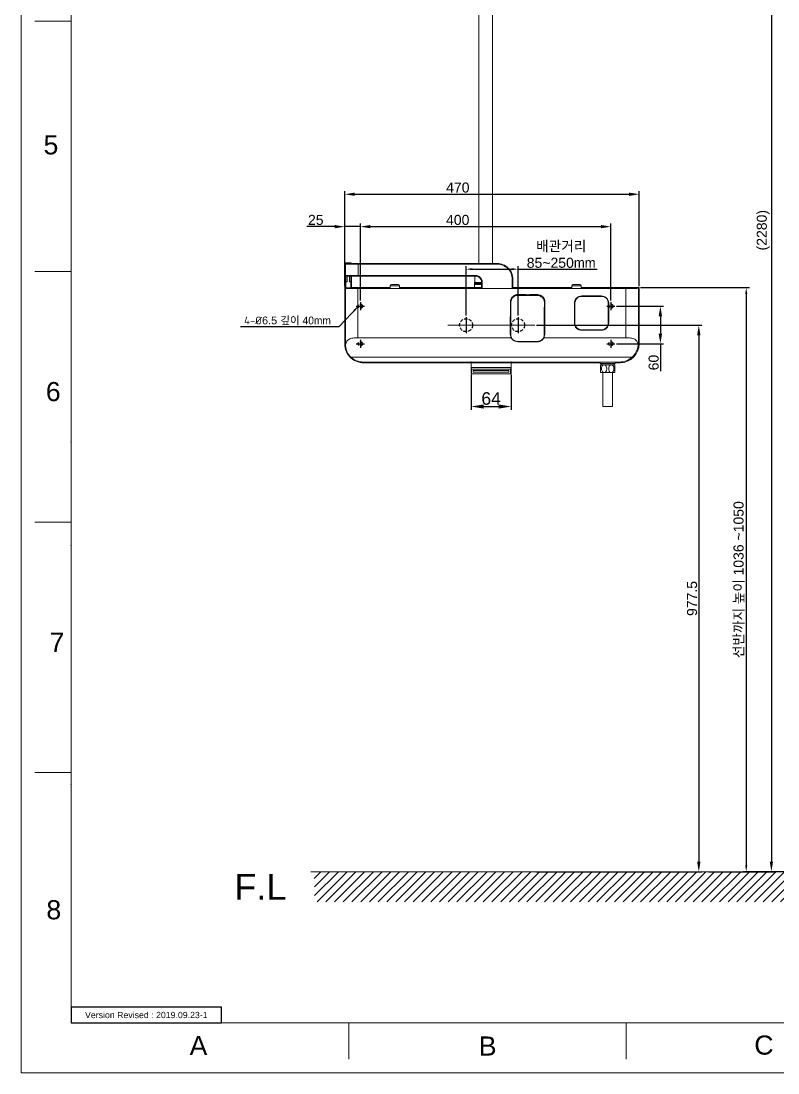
# Model space of a CAD drawing. Header units: millimetres. Extents: x 6110 to 6704, y -2661 to -1821.
# Drawn here: x 6109.8 to 6412, y -2660.8 to -2240.7 of the extents above; entities that cross this region are included whole.
import ezdxf

# ---------------------------------------------------------------- set-up
doc = ezdxf.new("R2010")
doc.units = ezdxf.units.MM
doc.header["$LTSCALE"] = 0.1
doc.linetypes.add('CENTERX2', pattern=[101.6, 63.5, -12.7, 12.7, -12.7])
doc.linetypes.add('HIDDENX2', pattern=[19.05, 12.7, -6.35])
doc.layers.get('0').update_dxf_attribs({"lineweight": 15})
for name, color, linetype in [('CENTER', 1, 'CENTERX2'), ('FORM', 7, 'Continuous'), ('hatch', 2, 'Continuous'), ('HIDDEN', 8, 'HIDDENX2'), ('TEXT', 2, 'Continuous')]:
    doc.layers.add(name, color=color, linetype=linetype)
doc.layers.add('DIM', color=3, linetype='Continuous', lineweight=9)
doc.styles.get("Standard").update_dxf_attribs({"font": 'arial.ttf'})
doc.dimstyles.new('ISO-25', dxfattribs={"dimtxt": 2.5, "dimasz": 2.5, "dimexe": 1.25, "dimexo": 0.625, "dimtad": 1, "dimlfac": 5, "dimtxsty": 'Standard', "dimcen": 2.5, "dimadec": 0, "dimazin": 0, "dimtfac": 1, "dimtmove": 0, "dimatfit": 3, "dimfxl": 0, "dimarcsym": 0})

# ---------------------------------------------------------------- blocks, each defined once
blk = doc.blocks.new('*D74')
at = {"layer": 'Defpoints', "color": 0}
for p in [(6356.53, -2309.88), (6239.03, -2347.17), (6356.53, -2347.17)]:
    blk.add_point(p, dxfattribs=at)
at = {"layer": 'DIM', "color": 0, "lineweight": -2}
for p, q in [((6239.03, -2346.54), (6239.03, -2308.63)), ((6243.03, -2309.88), (6352.53, -2309.88)), ((6356.53, -2346.54), (6356.53, -2308.63))]:
    blk.add_line(p, q, dxfattribs=at)
at = {"layer": 'DIM', "color": 0}
for points in [[(6243.03, -2309.22), (6243.03, -2310.55), (6239.03, -2309.88)], [(6352.53, -2309.22), (6352.53, -2310.55), (6356.53, -2309.88)]]:
    blk.add_solid(points, dxfattribs=at)
at = {"layer": 'DIM', "color": 0, "insert": (6284.19, -2307.22), "char_height": 4, "attachment_point": 5}
blk.add_mtext('470', dxfattribs=at)
blk = doc.blocks.new('*D75')
at = {"layer": 'Defpoints', "color": 0}
for p in [(6345.28, -2322.82), (6245.28, -2352.98), (6345.28, -2352.98)]:
    blk.add_point(p, dxfattribs=at)
at = {"layer": 'DIM', "color": 0, "lineweight": -2}
for p, q in [((6245.28, -2352.35), (6245.28, -2321.57)), ((6249.28, -2322.82), (6341.28, -2322.82)), ((6345.28, -2352.35), (6345.28, -2321.57))]:
    blk.add_line(p, q, dxfattribs=at)
at = {"layer": 'DIM', "color": 0}
for points in [[(6249.28, -2322.15), (6249.28, -2323.48), (6245.28, -2322.82)], [(6341.28, -2322.15), (6341.28, -2323.48), (6345.28, -2322.82)]]:
    blk.add_solid(points, dxfattribs=at)
at = {"layer": 'DIM', "color": 0, "insert": (6284.15, -2320.15), "char_height": 4, "attachment_point": 5}
blk.add_mtext('400', dxfattribs=at)
blk = doc.blocks.new('*D66')
at = {"layer": 'Defpoints', "color": 0}
for p in [(6356.53, -2347.17), (6399.31, -2580.44), (6421.48, -2580.44)]:
    blk.add_point(p, dxfattribs=at)
at = {"layer": 'DIM', "color": 0, "lineweight": -2}
for p, q in [((6357.15, -2347.17), (6400.56, -2347.17)), ((6399.31, -2349.67), (6399.31, -2577.94)), ((6420.86, -2580.44), (6398.06, -2580.44))]:
    blk.add_line(p, q, dxfattribs=at)
at = {"layer": 'DIM', "color": 0}
for points in [[(6398.89, -2349.67), (6399.72, -2349.67), (6399.31, -2347.17)], [(6398.89, -2577.94), (6399.72, -2577.94), (6399.31, -2580.44)]]:
    blk.add_solid(points, dxfattribs=at)
at = {"layer": 'DIM', "color": 0, "insert": (6396.46, -2463.81), "char_height": 2.5, "attachment_point": 5, "rotation": 90}
blk.add_mtext('{\\fGulim|b0|i0|c129|p50;\\H1.6x;선반까지 높이 \\fArial|b0|i0|c0|p34;1036 ~1050}', dxfattribs=at)
blk = doc.blocks.new('*D76')
at = {"layer": 'Defpoints', "color": 0}
for p in [(6346.9, -2354.6), (6346.9, -2369.6), (6365.04, -2369.6)]:
    blk.add_point(p, dxfattribs=at)
at = {"layer": 'DIM', "color": 0, "lineweight": -2}
for p, q in [((6347.52, -2354.6), (6366.29, -2354.6)), ((6365.04, -2358.6), (6365.04, -2365.6)), ((6347.52, -2369.6), (6366.29, -2369.6)), ((6365.04, -2369.6), (6365.04, -2380.58))]:
    blk.add_line(p, q, dxfattribs=at)
at = {"layer": 'DIM', "color": 0}
for points in [[(6364.37, -2358.6), (6365.7, -2358.6), (6365.04, -2354.6)], [(6364.37, -2365.6), (6365.7, -2365.6), (6365.04, -2369.6)]]:
    blk.add_solid(points, dxfattribs=at)
at = {"layer": 'DIM', "color": 0, "insert": (6362.37, -2377.09), "char_height": 4, "attachment_point": 5, "rotation": 90}
blk.add_mtext('60', dxfattribs=at)
blk = doc.blocks.new('*D77')
at = {"layer": 'Defpoints', "color": 0}
for p in [(6295.28, -2068.04), (6383.72, -2580.44), (6409.35, -2580.44)]:
    blk.add_point(p, dxfattribs=at)
at = {"layer": 'DIM', "color": 0, "lineweight": -2}
for p, q in [((6295.9, -2068.04), (6410.6, -2068.04)), ((6409.35, -2072.04), (6409.35, -2576.44)), ((6384.35, -2580.44), (6410.6, -2580.44))]:
    blk.add_line(p, q, dxfattribs=at)
at = {"layer": 'DIM', "color": 0}
for points in [[(6408.69, -2072.04), (6410.02, -2072.04), (6409.35, -2068.04)], [(6408.69, -2576.44), (6410.02, -2576.44), (6409.35, -2580.44)]]:
    blk.add_solid(points, dxfattribs=at)
at = {"layer": 'DIM', "color": 0, "insert": (6406.11, -2324.24), "char_height": 4, "attachment_point": 5, "rotation": 90}
blk.add_mtext('(2280)', dxfattribs=at)
blk = doc.blocks.new('*D67')
at = {"layer": 'Defpoints', "color": 0}
for p in [(6245.28, -2322.82), (6239.03, -2347.17), (6245.28, -2352.98)]:
    blk.add_point(p, dxfattribs=at)
at = {"layer": 'DIM', "color": 0, "lineweight": -2}
for p, q in [((6235.03, -2322.82), (6223.95, -2322.82)), ((6239.03, -2346.54), (6239.03, -2321.57)), ((6245.28, -2322.82), (6239.03, -2322.82)), ((6245.28, -2352.35), (6245.28, -2321.57)), ((6249.28, -2322.82), (6253.28, -2322.82))]:
    blk.add_line(p, q, dxfattribs=at)
at = {"layer": 'DIM', "color": 0}
for points in [[(6235.03, -2322.15), (6235.03, -2323.48), (6239.03, -2322.82)], [(6249.28, -2322.15), (6249.28, -2323.48), (6245.28, -2322.82)]]:
    blk.add_solid(points, dxfattribs=at)
at = {"layer": 'DIM', "color": 0, "insert": (6227.49, -2320.15), "char_height": 4, "attachment_point": 5}
blk.add_mtext('25', dxfattribs=at)
blk = doc.blocks.new('*D78')
at = {"layer": 'Defpoints', "color": 0}
for p in [(6308.24, -2339.8), (6287.5, -2358.95), (6308.24, -2358.95)]:
    blk.add_point(p, dxfattribs=at)
at = {"layer": 'DIM', "color": 0, "lineweight": -2}
for p, q in [((6287.5, -2358.33), (6287.5, -2338.55)), ((6290, -2339.8), (6305.74, -2339.8)), ((6308.24, -2358.33), (6308.24, -2338.55)), ((6308.24, -2339.8), (6339.83, -2339.8))]:
    blk.add_line(p, q, dxfattribs=at)
at = {"layer": 'DIM', "color": 0}
for points in [[(6290, -2339.38), (6290, -2340.22), (6287.5, -2339.8)], [(6305.74, -2339.38), (6305.74, -2340.22), (6308.24, -2339.8)]]:
    blk.add_solid(points, dxfattribs=at)
at = {"layer": 'DIM', "color": 0, "insert": (6325.46, -2333.95), "char_height": 2.5, "attachment_point": 5}
blk.add_mtext('{\\fGulim|b0|i0|c129|p50;\\H1.6x;\\C3;배관거리\\fArial|b0|i0|c0|p34;\\P85~250\\fGulim|b0|i0|c129|p50;mm}', dxfattribs=at)
blk = doc.blocks.new('*D79')
at = {"layer": 'Defpoints', "color": 0}
for p in [(6314.97, -2362.17), (6314.97, -2580.44), (6380.38, -2580.44)]:
    blk.add_point(p, dxfattribs=at)
at = {"layer": 'DIM', "color": 0, "lineweight": -2}
for p, q in [((6315.59, -2362.17), (6381.63, -2362.17)), ((6380.38, -2366.17), (6380.38, -2576.44)), ((6315.59, -2580.44), (6381.63, -2580.44))]:
    blk.add_line(p, q, dxfattribs=at)
at = {"layer": 'DIM', "color": 0}
for points in [[(6379.71, -2366.17), (6381.04, -2366.17), (6380.38, -2362.17)], [(6379.71, -2576.44), (6381.04, -2576.44), (6380.38, -2580.44)]]:
    blk.add_solid(points, dxfattribs=at)
at = {"layer": 'DIM', "color": 0, "insert": (6377.71, -2471.31), "char_height": 4, "attachment_point": 5, "rotation": 90}
blk.add_mtext('977.5', dxfattribs=at)
blk = doc.blocks.new('*D100')
at = {"layer": 'Defpoints', "color": 0}
for p in [(6289.48, -2381.27), (6305.48, -2381.27), (6305.48, -2394.66)]:
    blk.add_point(p, dxfattribs=at)
at = {"layer": 'DIM', "color": 0, "lineweight": -2}
for p, q in [((6289.48, -2381.89), (6289.48, -2395.91)), ((6305.48, -2381.89), (6305.48, -2395.91)), ((6294.48, -2394.66), (6300.48, -2394.66))]:
    blk.add_line(p, q, dxfattribs=at)
at = {"layer": 'DIM', "color": 0}
for points in [[(6294.48, -2393.82), (6294.48, -2395.49), (6289.48, -2394.66)], [(6300.48, -2393.82), (6300.48, -2395.49), (6305.48, -2394.66)]]:
    blk.add_solid(points, dxfattribs=at)
at = {"layer": 'DIM', "color": 0, "insert": (6297.48, -2391.48), "char_height": 5, "attachment_point": 5}
blk.add_mtext('64', dxfattribs=at)

msp = doc.modelspace()

# ---------------------------------------------------------------- hatches: boundary and pattern name
at = {"layer": 'hatch'}
h = msp.add_hatch(dxfattribs=at)
h.set_pattern_fill('ANSI31', color=256, scale=0.777568)
h.set_pattern_definition([(45, (5797.0793, -2562.4971), (-1.745691, 1.745691), [])])
h.paths.add_polyline_path([(6597.4113, -2580.4433), (6226.7667, -2580.4433), (6227.082, -2592.4599), (6597.4113, -2592.4599)])

# ---------------------------------------------------------------- linework, layer by layer
at = {"color": 7, "linetype": 'Continuous'}
for p, q in [((6109.8445, -1820.7943), (6109.8445, -2660.7941)), ((6292.5287, -2226.034), (6292.5287, -2337.5433)), ((6298.0287, -2226.034), (6298.0287, -2337.5428)), ((6129.8445, -2240.7943), (6115.3084, -2240.7943)), ((6239.1226, -2338.5184), (6239.1229, -2338.5002)), ((6239.1712, -2337.4303), (6239.1519, -2337.5268)), ((6239.3809, -2337.7558), (6239.1519, -2337.5268)), ((6239.3851, -2337.2773), (6239.3022, -2337.2975)), ((6239.3809, -2342.2557), (6239.3809, -2337.7558)), ((6241.4013, -2337.2764), (6239.4014, -2337.2765)), ((6239.4014, -2337.2765), (6239.4018, -2337.2768)), ((6239.4018, -2337.2768), (6241.4018, -2337.2766)), ((6239.4018, -2337.2768), (6239.6309, -2337.5058)), ((6241.6593, -2337.5394), (6239.6309, -2337.5058)), ((6241.4013, -2337.2764), (6241.4018, -2337.2766)), ((6241.4018, -2337.2766), (6241.6308, -2337.5057)), ((6241.4879, -2337.2919), (6241.4018, -2337.2766)), ((6241.5785, -2337.3498), (6241.7408, -2337.5121)), ((6241.6308, -2337.5057), (6241.6917, -2337.5105)), ((6241.7753, -2337.5401), (6241.6593, -2337.5394)), ((6241.6658, -2337.5086), (6241.7738, -2337.513)), ((6241.7738, -2337.513), (6244.4047, -2337.5295)), ((6241.8059, -2337.5403), (6241.7753, -2337.5401)), ((6241.7928, -2337.5136), (6244.3619, -2337.5295)), ((6244.3619, -2337.5295), (6244.4047, -2337.5295)), ((6244.4047, -2337.5295), (6299.9026, -2337.5252)), ((6244.4222, -2337.5469), (6244.4047, -2337.5469)), ((6244.4222, -2337.5469), (6299.9201, -2337.5427)), ((6244.4222, -2337.5469), (6244.4244, -2337.7991)), ((6299.9223, -2337.7949), (6244.4244, -2337.7991)), ((6244.4244, -2337.7991), (6244.4244, -2342.2989)), ((6299.9201, -2337.5427), (6299.9026, -2337.5252)), ((6299.9223, -2337.7949), (6299.9201, -2337.5427)), ((6304.3394, -2339.3729), (6304.3219, -2339.3555)), ((6129.8445, -2340.7943), (6115.3084, -2340.7943)), ((6239.0995, -2343.4742), (6239.1004, -2342.3484)), ((6239.0995, -2347.174), (6239.0995, -2343.4742)), ((6239.1004, -2342.3484), (6239.1008, -2342.1364)), ((6239.1008, -2342.1364), (6239.1031, -2341.2928)), ((6239.1031, -2341.2928), (6239.1039, -2341.0583)), ((6239.1039, -2341.0583), (6239.1083, -2340.1486)), ((6239.2282, -2342.103), (6239.3809, -2342.2557)), ((6239.3014, -2342.2797), (6239.4541, -2342.4324)), ((6239.3809, -2342.2557), (6240.971, -2342.2872)), ((6239.4687, -2342.591), (6239.4564, -2344.831)), ((6239.4724, -2342.4365), (6239.4687, -2342.591)), ((6239.9564, -2344.831), (6239.9705, -2342.5067)), ((6240.9563, -2344.8309), (6240.9701, -2342.5214)), ((6240.9563, -2344.8309), (6240.9563, -2342.534)), ((6241.0932, -2342.5352), (6241.1292, -2342.5355)), ((6241.47, -2342.5259), (6241.4563, -2344.8309)), ((6241.7041, -2344.8287), (6241.715, -2342.5393)), ((6244.4244, -2342.2989), (6244.4222, -2342.5467)), ((6244.4222, -2342.5467), (6291.1704, -2342.5432)), ((6244.4244, -2342.2989), (6291.1726, -2342.2954)), ((6290.9787, -2342.5432), (6290.9787, -2345.0419)), ((6291.1704, -2342.5432), (6291.1726, -2342.2954)), ((6306.1698, -2343.792), (6305.922, -2343.7942)), ((6305.922, -2347.494), (6305.922, -2343.7942)), ((6306.1698, -2343.792), (6306.1698, -2347.4919)), ((6239.0287, -2347.1671), (6239.3131, -2347.4515)), ((6239.0995, -2347.1671), (6239.0287, -2347.1671)), ((6239.0287, -2347.1671), (6239.0287, -2369.6683)), ((6239.0995, -2347.1741), (6239.2042, -2347.2788)), ((6239.2042, -2347.2788), (6239.2042, -2344.8289)), ((6239.4564, -2344.831), (6239.2042, -2344.8289)), ((6239.2042, -2347.2788), (6239.4564, -2347.2809)), ((6239.3131, -2347.4515), (6239.3129, -2369.8182)), ((6239.4564, -2344.831), (6239.9564, -2344.831)), ((6239.4564, -2344.831), (6239.4564, -2347.2809)), ((6239.4564, -2347.2809), (6241.4563, -2347.2808)), ((6240.9563, -2344.8309), (6241.4563, -2344.8309)), ((6241.7041, -2344.8287), (6241.4563, -2344.8309)), ((6241.4563, -2344.8309), (6241.4563, -2347.2808)), ((6241.7041, -2347.2786), (6241.4563, -2347.2808)), ((6241.7041, -2344.8287), (6241.7041, -2347.2786)), ((6257.1538, -2347.1671), (6241.7041, -2347.1671)), ((6244.3124, -2347.4944), (6293.7513, -2347.4944)), ((6244.3124, -2347.4944), (6244.3124, -2367.167)), ((6257.1538, -2346.4759), (6260.9038, -2346.4759)), ((6257.1538, -2346.4759), (6257.1538, -2347.2259)), ((6260.4038, -2345.9759), (6257.6538, -2345.9759)), ((6260.9038, -2346.4759), (6260.9038, -2347.2259)), ((6291.0031, -2347.1671), (6260.9038, -2347.1671)), ((6290.9037, -2345.4919), (6290.9037, -2345.0919)), ((6290.9039, -2345.4922), (6290.9037, -2345.4919)), ((6290.9037, -2345.9427), (6290.9039, -2345.9423)), ((6290.9037, -2345.9427), (6290.9037, -2347.0676)), ((6291.0395, -2345.9521), (6290.9037, -2345.9427)), ((6290.9039, -2347.068), (6290.9037, -2347.0676)), ((6290.9539, -2345.0415), (6290.9039, -2345.0915)), ((6290.9539, -2345.5422), (6290.9039, -2345.4922)), ((6291.0289, -2345.8173), (6290.9039, -2345.9423)), ((6291.0289, -2347.1929), (6290.9039, -2347.068)), ((6290.9539, -2345.0415), (6290.9537, -2345.0419)), ((6290.9537, -2345.0419), (6290.9675, -2345.0449)), ((6290.9688, -2345.0387), (6290.9539, -2345.0415)), ((6290.9675, -2345.0449), (6290.9979, -2345.0473)), ((6290.9979, -2345.0473), (6293.6494, -2345.0768)), ((6291.0289, -2345.8173), (6291.5233, -2345.8003)), ((6291.1606, -2345.8268), (6291.0289, -2345.8173)), ((6293.6488, -2345.9781), (6291.0395, -2345.9521)), ((6293.6487, -2345.8519), (6291.1606, -2345.8268)), ((6291.5287, -2345.5605), (6291.5287, -2345.8177)), ((6291.5287, -2345.8177), (6291.6451, -2345.8258)), ((6291.6451, -2345.8258), (6293.6502, -2345.8471)), ((6292.5287, -2347.2208), (6292.5287, -2347.2969)), ((6293.6528, -2347.4753), (6293.6528, -2345.0385)), ((6293.6572, -2344.9267), (6293.6572, -2345.0298)), ((6293.6703, -2347.4928), (6293.6703, -2345.0429)), ((6293.9225, -2345.045), (6293.6703, -2345.0429)), ((6293.6703, -2347.4928), (6293.9225, -2347.495)), ((6293.9225, -2345.045), (6293.9225, -2347.495)), ((6305.922, -2347.494), (6293.9225, -2347.495)), ((6293.9225, -2347.4944), (6351.2449, -2347.4944)), ((6305.922, -2347.494), (6306.1698, -2347.4919)), ((6329.6538, -2347.1671), (6306.1698, -2347.1671)), ((6329.6538, -2346.4759), (6333.4038, -2346.4759)), ((6329.6538, -2346.4759), (6329.6538, -2347.2259)), ((6330.1538, -2345.9759), (6332.9038, -2345.9759)), ((6333.4038, -2346.4759), (6333.4038, -2347.2259)), ((6356.5287, -2347.1671), (6333.4038, -2347.1671)), ((6351.2449, -2367.167), (6351.2449, -2347.4944)), ((6356.5287, -2347.1671), (6356.2447, -2347.4511)), ((6356.2447, -2347.4511), (6356.2447, -2369.3834)), ((6356.5287, -2369.6674), (6356.5287, -2347.1671)), ((6239.0529, -2348.6839), (6239.0441, -2349.6762)), ((6239.0441, -2349.6762), (6239.0529, -2350.6838)), ((6239.0616, -2349.6915), (6239.0529, -2348.6839)), ((6239.0529, -2350.6838), (6239.0616, -2349.6915)), ((6239.1052, -2349.7288), (6239.114, -2350.7364)), ((6239.1227, -2349.7441), (6239.114, -2348.7365)), ((6239.114, -2350.7364), (6239.1227, -2349.7441)), ((6305.2212, -2352.5783), (6305.2543, -2352.3823)), ((6308.1933, -2350.0813), (6308.2208, -2349.9189)), ((6308.2208, -2349.9189), (6311.1719, -2349.9335)), ((6311.1719, -2349.9335), (6311.168, -2349.9568)), ((6311.1871, -2349.9607), (6311.168, -2349.9568)), ((6311.1719, -2349.9335), (6311.2179, -2349.9646)), ((6311.2482, -2349.9688), (6311.1766, -2349.9608)), ((6312.9711, -2349.9744), (6312.9222, -2349.9778)), ((6312.9754, -2349.9737), (6313.0028, -2349.9464)), ((6313.018, -2349.9659), (6312.9853, -2349.973)), ((6313.018, -2349.9659), (6312.9965, -2349.9707)), ((6313.0028, -2349.9464), (6313.0219, -2349.9426)), ((6313.018, -2349.9659), (6313.0219, -2349.9426)), ((6313.0219, -2349.9426), (6315.9706, -2349.9571)), ((6315.9706, -2349.9571), (6315.9431, -2350.1195)), ((6315.9431, -2350.1195), (6315.9715, -2350.3246)), ((6341.4823, -2350.6672), (6333.671, -2350.6672)), ((6333.7017, -2350.4696), (6341.4517, -2350.4696)), ((6305.1791, -2353.0651), (6305.2212, -2352.5783)), ((6305.1791, -2353.0651), (6305.3756, -2353.0428)), ((6305.3756, -2353.0428), (6305.3552, -2356.9541)), ((6318.7105, -2357.02), (6318.7123, -2356.636)), ((6318.7123, -2356.636), (6318.73, -2353.1087)), ((6318.73, -2353.1087), (6318.9287, -2353.1329)), ((6318.9108, -2356.6333), (6318.8733, -2365.8445)), ((6318.9287, -2353.133), (6318.9108, -2356.6333)), ((6318.9287, -2353.133), (6318.9633, -2352.9286)), ((6318.9564, -2355.7774), (6318.9633, -2352.9286)), ((6330.7017, -2353.4696), (6330.7017, -2361.2196)), ((6330.8993, -2353.4389), (6330.8988, -2357.754)), ((6344.2544, -2356.9353), (6344.254, -2353.4389)), ((6344.4517, -2361.2196), (6344.4517, -2353.4696)), ((6305.3557, -2356.9541), (6305.3197, -2365.8549)), ((6318.6741, -2365.9208), (6318.7101, -2357.02)), ((6318.9073, -2361.1047), (6318.9101, -2360.7706)), ((6318.9073, -2361.1044), (6318.91, -2360.7819)), ((6318.91, -2360.7819), (6318.9101, -2360.7706)), ((6318.9356, -2360.6194), (6318.9101, -2360.7706)), ((6318.9488, -2357.8542), (6318.9356, -2360.6194)), ((6330.8988, -2357.754), (6330.8993, -2361.2502)), ((6344.254, -2361.2502), (6344.2544, -2356.9353)), ((6318.8868, -2364.0552), (6318.8888, -2363.6783)), ((6318.8888, -2363.6783), (6318.8904, -2363.394)), ((6318.8904, -2363.394), (6318.893, -2362.973)), ((6318.893, -2362.973), (6318.8933, -2362.9252)), ((6318.8933, -2362.9252), (6318.8976, -2362.3149)), ((6318.8976, -2362.3145), (6318.906, -2361.2561)), ((6318.8977, -2362.3106), (6318.903, -2361.617)), ((6318.903, -2361.617), (6318.9035, -2361.5562)), ((6318.9035, -2361.5562), (6318.906, -2361.2558)), ((6318.906, -2361.2558), (6318.9062, -2361.2311)), ((6318.9062, -2361.2311), (6318.9073, -2361.1044)), ((6333.671, -2364.0219), (6341.4823, -2364.0219)), ((6341.4517, -2364.2196), (6333.7017, -2364.2196)), ((6244.3124, -2367.167), (6305.4755, -2367.167)), ((6308.1106, -2368.7759), (6308.0806, -2368.6246)), ((6315.8916, -2368.6631), (6315.8624, -2368.8141)), ((6318.543, -2367.167), (6351.2449, -2367.167)), ((6318.832, -2366.326), (6318.8312, -2366.3309)), ((6318.8733, -2365.8445), (6318.832, -2366.326)), ((6318.8366, -2366.2992), (6318.8321, -2366.3258)), ((6318.8784, -2365.814), (6318.8733, -2365.8445)), ((6239.3129, -2369.8182), (6239.0287, -2369.6683)), ((6356.5287, -2369.6674), (6356.2447, -2369.3834)), ((6353.7997, -2374.9371), (6241.5006, -2374.9371)), ((6348.7519, -2376.89), (6246.3814, -2376.89)), ((6246.5918, -2377.1671), (6341.0287, -2377.1671)), ((6289.4826, -2381.2655), (6289.4826, -2376.707)), ((6305.4826, -2376.707), (6305.4826, -2381.2655)), ((6341.0287, -2377.4061), (6341.0287, -2376.9061)), ((6347.0287, -2377.4061), (6341.0287, -2377.4061)), ((6341.4662, -2377.4061), (6341.4662, -2377.9922)), ((6346.5912, -2377.4061), (6346.5912, -2377.9922)), ((6347.0287, -2377.4061), (6347.0287, -2376.9061)), ((6347.0287, -2377.1671), (6349.029, -2377.1671)), ((6348.7519, -2376.89), (6349.029, -2377.1671)), ((6289.4826, -2379.0461), (6289.7135, -2379.7394)), ((6305.4826, -2379.0461), (6289.4826, -2379.0461)), ((6289.7135, -2381.5569), (6289.4826, -2381.2655)), ((6289.7135, -2381.5569), (6289.7135, -2379.7394)), ((6289.7135, -2379.7394), (6305.2517, -2379.7394)), ((6305.2517, -2381.5569), (6289.7135, -2381.5569)), ((6290.3576, -2380.3), (6290.3576, -2380.9963)), ((6290.3576, -2380.3), (6304.6076, -2380.3)), ((6290.3576, -2380.9963), (6304.6076, -2380.9963)), ((6304.6076, -2380.9963), (6304.6076, -2380.3)), ((6305.4826, -2379.0461), (6305.2517, -2379.7394)), ((6305.2517, -2379.7394), (6305.2517, -2381.5569)), ((6305.2517, -2381.5569), (6305.4826, -2381.2655)), ((6341.1537, -2377.9922), (6346.9037, -2377.9922)), ((6341.1537, -2377.9922), (6341.1537, -2381.1172)), ((6341.1537, -2381.1172), (6346.9037, -2381.1172)), ((6342.0912, -2381.1172), (6342.0912, -2385.2422)), ((6342.0912, -2381.1172), (6342.0912, -2394.6565)), ((6345.9662, -2381.1172), (6345.9662, -2385.2422)), ((6345.9662, -2381.1172), (6345.9662, -2394.6565)), ((6346.9037, -2381.1172), (6346.9037, -2377.9922)), ((6342.0912, -2394.6565), (6345.9662, -2394.6565)), ((6129.8445, -2440.7943), (6115.3084, -2440.7943)), ((6129.8445, -2540.7943), (6115.3084, -2540.7943)), ((6240.6491, -2640.7998), (6240.6493, -2655.3358)), ((6351.4491, -2640.7985), (6351.4493, -2655.3345)), ((6109.8445, -2660.7941), (6703.8445, -2660.7941))]:
    msp.add_line(p, q, dxfattribs=at)
at = {"linetype": 'Continuous'}
for p, q in [((6129.8445, -2640.7941), (6129.8445, -1840.7943)), ((6683.8443, -2640.7941), (6129.8445, -2640.7941))]:
    msp.add_line(p, q, dxfattribs=at)
msp.add_line((6597.4668, -2580.4433), (6225.5167, -2580.4433))
at = {"color": 7, "linetype": 'Continuous'}
for points in [[(6318.8784, -2365.814), (6318.8895, -2363.5345), (6318.8932, -2362.9516), (6318.8976, -2362.3145)], [(6305.1236, -2365.7771), (6305.1672, -2366.2921), (6305.3061, -2366.8093), (6305.5339, -2367.2902), (6305.842, -2367.7216), (6306.2202, -2368.0913), (6306.6561, -2368.3887), (6307.1356, -2368.6053), (6307.6441, -2368.7354), (6308.1106, -2368.7759)], [(6315.8624, -2368.8141), (6316.3307, -2368.7781), (6316.8364, -2368.6543), (6317.3136, -2368.4455), (6317.7484, -2368.1573), (6318.1273, -2367.7977), (6318.4385, -2367.3767), (6318.6719, -2366.9058), (6318.819, -2366.3974), (6318.8312, -2366.3309)]]:
    msp.add_lwpolyline(points, dxfattribs=at)
for centre, radius, start, end in [((6495.8314, -2341.5875), 256.7271, 179.315028, 179.678874), ((6239.6309, -2337.7558), 0.25, 90.005267, 179.999096), ((6239.4019, -2337.5232), 0.2465, 90.011319, 93.908669), ((6241.4032, -2337.5236), 0.2467, 64.895315, 69.910929), ((6241.4007, -2337.5282), 0.2519, 45.075155, 64.822984), ((6241.6307, -2337.7545), 0.2488, 81.832118, 89.978197), ((6241.8266, -2334.1958), 3.3174, 267.669136, 267.883781), ((6241.9533, -2330.5516), 6.9639, 267.949403, 268.679545), ((6244.3498, -1848.8274), 488.7195, 269.701759, 270.006434), ((6299.9031, -2343.7367), 6.2115, 89.829165, 90.004355), ((6299.9206, -2343.7919), 6.2493, 359.999458, 90.004905), ((6299.9032, -2343.7745), 6.2493, 45.001588, 89.830769), ((6299.9227, -2343.7941), 5.9993, 359.999608, 90.004755), ((6244.0798, -1934.9747), 407.3244, 269.562697, 270.048467), ((6244.0916, -1956.4732), 386.0737, 269.560358, 270.049064), ((6291.1707, -2345.0428), 2.4996, 359.998998, 90.005366), ((6291.1728, -2345.0451), 2.7497, 0.000113, 90.00425), ((6291.1544, -2345.0329), 2.5041, 44.719616, 45.00121), ((6291.1576, -2345.0298), 2.4996, 359.999017, 44.719845), ((6291.1663, -2345.0385), 2.4996, 359.998998, 45.001953), ((6257.6538, -2346.4759), 0.5, 90, 180), ((6260.4038, -2346.4759), 0.5, 0, 90), ((6330.1538, -2346.4759), 0.5, 90, 180), ((6332.9038, -2346.4759), 0.5, 0, 90), ((6317.2725, -1294.8667), 1055.4587, 269.5053448, 269.9293769), ((6317.0342, -1343.4201), 1006.7, 269.4968206, 269.9379031), ((6311.3999, -2347.954), 2.0204, 265.413802, 266.210271), ((6311.4102, -2347.7576), 2.2171, 265.809355, 266.051127), ((6311.4832, -2346.702), 3.2751, 266.203784, 266.84516), ((6312.895, -2349.1041), 0.8736, 274.998392, 275.342386), ((6312.9138, -2349.3027), 0.6742, 275.325905, 276.089996), ((6333.7017, -2353.4696), 3, 90, 180), ((6341.4517, -2353.4696), 3, 0, 90), ((12202.9817, -2385.1437), 5897.8899, 179.68836716, 179.81185616), ((5408.901, -2353.4866), 910.0583, 359.725021, 359.8557735), ((6315.9271, -2360.7564), 2.9829, 359.511585, 359.726207), ((6315.9314, -2360.6044), 3.0043, 353.744068, 356.585042), ((6315.9351, -2360.6047), 3.0005, 356.585546, 356.800087), ((6315.943, -2360.605), 2.9927, 356.798858, 359.724507), ((6315.932, -2360.6045), 3.0036, 352.486434, 353.744207), ((6333.7017, -2361.2196), 3, 180, 270), ((6341.4517, -2361.2196), 3, 270, 360), ((6316.6212, -1429.036), 939.6273, 269.4791913, 269.9555307), ((6316.7087, -1411.5421), 957.2724, 269.4853686, 269.9493475), ((6315.8744, -2365.7991), 3.004, 350.416324, 359.128624), ((6315.894, -2365.7998), 2.9845, 359.136281, 359.726138), ((6246.5791, -2369.7586), 7.2665, 180.47042, 185.601796), ((6246.3352, -2369.8543), 7.0149, 185.017487, 226.433055), ((6348.796, -2369.4358), 7.4365, 312.288191, 353.800541), ((6348.8326, -2369.3296), 7.4123, 352.953667, 359.584339), ((6339.7321, -2377.265), 0.375, 15.136838, 90)]:
    msp.add_arc(centre, radius, start, end, dxfattribs=at)
for centre, major_axis, ratio, start_param, end_param in [((6244.3124, -2347.4507), (5, 0), 0.00872687, -3.12413936, -1.57079633), ((6351.2449, -2347.4507), (5, 0), 0.00872687, -1.57079633, -0.00872665), ((6246.5277, -2369.6681), (-5.3027, -5.3027), 0.9999788, -0.78538756, 0.92864298), ((6349.0284, -2369.6668), (-5.3037, 5.3037), 0.99992385, 2.35623257, 3.92695274), ((6246.3815, -2369.8143), (-5.0033, -5.0033), 0.9999788, 0.02417093, 0.78538756), ((6348.7514, -2369.3897), (5.3037, -5.3037), 0.99992385, -0.78536009, -0.04707041)]:
    msp.add_ellipse(centre, major_axis=major_axis, ratio=ratio, start_param=start_param, end_param=end_param, dxfattribs=at)
for points, knots in [([(6239.1393, -2337.6831), (6239.1139, -2338.3843), (6239.1109, -2340.3152), (6239.0995, -2342.2454), (6239.0995, -2343.4742)], [0, 0, 0, 0, 0.36347202, 1, 1, 1, 1]), ([(6239.1229, -2338.5002), (6239.1248, -2338.3587), (6239.1324, -2338.1301), (6239.1268, -2337.7765), (6239.154, -2337.6754), (6239.1384, -2337.5133), (6239.1519, -2337.5268)], [0, 0, 0, 0, 0.43599798, 0.7519859, 0.94124308, 1, 1, 1, 1]), ([(6239.2258, -2337.3484), (6239.1861, -2337.3879), (6239.1364, -2337.5041), (6239.1416, -2337.6217), (6239.1393, -2337.6831)], [0, 0, 0, 0, 0.47662729, 1, 1, 1, 1]), ([(6244.4244, -2337.7991), (6243.7855, -2337.7991), (6242.8571, -2337.7978), (6241.6744, -2337.7924), (6240.9209, -2337.7876), (6240.3011, -2337.7805), (6239.8775, -2337.7762), (6239.625, -2337.7678), (6239.4992, -2337.7684), (6239.4283, -2337.7565), (6239.3877, -2337.7626), (6239.3809, -2337.7558)], [0, 0, 0, 0, 0.37998056, 0.55214972, 0.70343454, 0.82802248, 0.92112799, 0.95470325, 0.9791798, 0.99431231, 1, 1, 1, 1]), ([(6241.5785, -2337.3498), (6241.5477, -2337.319), (6241.4923, -2337.2697), (6241.4313, -2337.2927), (6241.4174, -2337.3019)], [0, 0, 0, 0, 0.7239231, 1, 1, 1, 1]), ([(6239.2282, -2342.103), (6239.2168, -2342.0916), (6239.2341, -2342.2268), (6239.2102, -2342.3096), (6239.2177, -2342.5942), (6239.2095, -2342.9122), (6239.2084, -2343.3264), (6239.2047, -2343.9698), (6239.2042, -2344.4787), (6239.2042, -2344.8289)], [0, 0, 0, 0, 0.01775033, 0.07352646, 0.16523062, 0.2893408, 0.44110135, 0.6146552, 1, 1, 1, 1]), ([(6239.4541, -2342.4324), (6239.5177, -2342.496), (6239.7248, -2342.5191), (6240.0561, -2342.5212), (6240.5215, -2342.5308), (6240.8843, -2342.5335), (6241.0932, -2342.5352)], [0, 0, 0, 0, 0.16320757, 0.33833697, 0.62052281, 1, 1, 1, 1]), ([(6290.9037, -2345.0919), (6290.9037, -2345.093), (6290.9098, -2345.0935), (6290.9171, -2345.0952), (6290.9332, -2345.0963), (6290.9647, -2345.0985), (6291.02, -2345.1007), (6291.1033, -2345.1034), (6291.2099, -2345.106), (6291.3388, -2345.1086), (6291.4895, -2345.111), (6291.7315, -2345.1144), (6292.0811, -2345.1181), (6292.5515, -2345.1219), (6293.0821, -2345.1251), (6293.4547, -2345.1266), (6293.6492, -2345.1273)], [0, 0, 0, 0, 0.00121586, 0.00455452, 0.01006909, 0.01776276, 0.03965512, 0.07011483, 0.10898288, 0.15604071, 0.21103416, 0.27365596, 0.42037024, 0.59294997, 0.78758951, 1, 1, 1, 1]), ([(6293.6492, -2345.5273), (6293.4561, -2345.5266), (6293.086, -2345.5251), (6292.5586, -2345.5219), (6292.0904, -2345.5182), (6291.6914, -2345.5139), (6291.4063, -2345.5099), (6291.2194, -2345.5061), (6291.1115, -2345.5038), (6291.0271, -2345.5004), (6290.964, -2345.4997), (6290.9279, -2345.4938), (6290.9074, -2345.4957), (6290.9039, -2345.4922)], [0, 0, 0, 0, 0.21093629, 0.40439158, 0.57616547, 0.72252539, 0.84029257, 0.88762821, 0.92691129, 0.95792517, 0.98050883, 0.99454208, 1, 1, 1, 1]), ([(6293.6488, -2347.1031), (6293.4558, -2347.1024), (6293.0857, -2347.1008), (6292.5584, -2347.0977), (6292.0902, -2347.094), (6291.6913, -2347.0897), (6291.4062, -2347.0857), (6291.2193, -2347.0819), (6291.1115, -2347.0796), (6291.0271, -2347.0762), (6290.9639, -2347.0755), (6290.9279, -2347.0696), (6290.9074, -2347.0715), (6290.9039, -2347.068)], [0, 0, 0, 0, 0.21093958, 0.40439783, 0.57617232, 0.72253166, 0.84029746, 0.88763448, 0.92691446, 0.95792977, 0.98051027, 0.994545, 1, 1, 1, 1]), ([(6293.6494, -2345.5768), (6293.4597, -2345.5761), (6293.0961, -2345.5746), (6292.5781, -2345.5715), (6292.1183, -2345.5678), (6291.7268, -2345.5636), (6291.4469, -2345.5596), (6291.2635, -2345.5559), (6291.1577, -2345.5536), (6291.0748, -2345.5503), (6291.0129, -2345.5496), (6290.9775, -2345.5438), (6290.9574, -2345.5456), (6290.9539, -2345.5422)], [0, 0, 0, 0, 0.21109448, 0.40460711, 0.57636912, 0.72267769, 0.84038015, 0.88768524, 0.92694227, 0.95793604, 0.98050727, 0.9945366, 1, 1, 1, 1]), ([(6293.6487, -2347.2269), (6293.4641, -2347.2262), (6293.1103, -2347.2247), (6292.6065, -2347.2216), (6292.1596, -2347.218), (6291.7792, -2347.2139), (6291.5075, -2347.21), (6291.3294, -2347.2063), (6291.2266, -2347.2041), (6291.1462, -2347.2008), (6291.0861, -2347.2001), (6291.0518, -2347.1945), (6291.0323, -2347.1963), (6291.0289, -2347.1929)], [0, 0, 0, 0, 0.21137845, 0.4050097, 0.57677124, 0.72300624, 0.84060225, 0.88785472, 0.92705857, 0.95801024, 0.98054385, 0.99455089, 1, 1, 1, 1]), ([(6305.2212, -2352.5783), (6305.2796, -2352.2325), (6305.5207, -2351.5555), (6306.2089, -2350.7319), (6307.1377, -2350.1974), (6307.8443, -2350.0783), (6308.1933, -2350.0813)], [0, 0, 0, 0, 0.2503143, 0.50079556, 0.75082261, 1, 1, 1, 1]), ([(6305.2545, -2352.3817), (6305.3097, -2352.0548), (6305.5384, -2351.4057), (6306.2014, -2350.5953), (6307.1316, -2350.0449), (6307.8569, -2349.9171), (6308.2208, -2349.9189)], [0, 0, 0, 0, 0.2383965, 0.48374542, 0.73836068, 1, 1, 1, 1]), ([(6308.1605, -2350.2861), (6307.8012, -2350.284), (6307.0718, -2350.4207), (6306.1462, -2351.0325), (6305.5245, -2351.953), (6305.3786, -2352.6822), (6305.3756, -2353.0428)], [0, 0, 0, 0, 0.24912617, 0.49934015, 0.74994659, 1, 1, 1, 1]), ([(6308.1605, -2350.2861), (6308.1621, -2350.2378), (6308.1656, -2350.1709), (6308.1791, -2350.1084), (6308.1868, -2350.0828), (6308.1933, -2350.0813)], [0, 0, 0, 0, 0.69190199, 0.90444351, 1, 1, 1, 1]), ([(6311.1766, -2349.9608), (6311.1743, -2349.9603), (6311.1717, -2349.9598), (6311.1679, -2349.9577), (6311.168, -2349.9568)], [0, 0, 0, 0, 0.7098837, 1, 1, 1, 1]), ([(6312.9222, -2349.9778), (6312.6439, -2349.9937), (6312.0885, -2349.988), (6311.533, -2349.9885), (6311.2575, -2349.9695)], [0, 0, 0, 0, 0.50236489, 1, 1, 1, 1]), ([(6311.303, -2349.9722), (6311.593, -2349.9883), (6312.1431, -2349.9876), (6312.694, -2349.9951), (6312.9528, -2349.9757)], [0, 0, 0, 0, 0.52807137, 1, 1, 1, 1]), ([(6318.9287, -2353.133), (6318.9308, -2352.7426), (6318.7796, -2351.9518), (6318.1169, -2350.949), (6317.1211, -2350.2773), (6316.3326, -2350.1201), (6315.9431, -2350.1195)], [0, 0, 0, 0, 0.24998478, 0.50040758, 0.75058957, 1, 1, 1, 1]), ([(6318.9633, -2352.9286), (6318.9642, -2352.5593), (6318.8203, -2351.803), (6318.1839, -2350.8197), (6317.1888, -2350.1284), (6316.378, -2349.9591), (6315.9706, -2349.9571)], [0, 0, 0, 0, 0.23812452, 0.48264461, 0.73728904, 1, 1, 1, 1]), ([(6318.73, -2353.1087), (6318.7309, -2352.7481), (6318.5925, -2352.0174), (6317.98, -2351.0907), (6317.0598, -2350.4696), (6316.3312, -2350.3261), (6315.9716, -2350.3246)], [0, 0, 0, 0, 0.24994383, 0.50045371, 0.75069891, 1, 1, 1, 1]), ([(6333.671, -2350.6672), (6333.3113, -2350.6682), (6332.5825, -2350.8109), (6331.6602, -2351.4282), (6331.0428, -2352.3504), (6330.9003, -2353.0792), (6330.8993, -2353.4389)], [0, 0, 0, 0, 0.24947668, 0.50000111, 0.75052783, 1, 1, 1, 1]), ([(6333.671, -2350.6672), (6333.6717, -2350.641), (6333.6738, -2350.5944), (6333.6804, -2350.5302), (6333.6873, -2350.4951), (6333.6957, -2350.4696), (6333.7017, -2350.4696)], [0, 0, 0, 0, 0.38813066, 0.70360322, 0.91251431, 1, 1, 1, 1]), ([(6341.4517, -2350.4696), (6341.4576, -2350.4696), (6341.466, -2350.4951), (6341.4729, -2350.5302), (6341.4794, -2350.5944), (6341.4816, -2350.641), (6341.4823, -2350.6672)], [0, 0, 0, 0, 0.08744014, 0.29628616, 0.61178928, 1, 1, 1, 1]), ([(6344.254, -2353.4389), (6344.253, -2353.0792), (6344.1103, -2352.3504), (6343.4931, -2351.4281), (6342.5708, -2350.8108), (6341.842, -2350.6682), (6341.4823, -2350.6672)], [0, 0, 0, 0, 0.24947702, 0.5000011, 0.75052749, 1, 1, 1, 1]), ([(6330.7017, -2353.4696), (6330.7017, -2353.4637), (6330.7271, -2353.4552), (6330.7623, -2353.4484), (6330.8264, -2353.4418), (6330.8731, -2353.4397), (6330.8993, -2353.439)], [0, 0, 0, 0, 0.08744895, 0.29629388, 0.61179276, 1, 1, 1, 1]), ([(6344.254, -2353.439), (6344.2802, -2353.4397), (6344.3269, -2353.4418), (6344.391, -2353.4484), (6344.4262, -2353.4552), (6344.4517, -2353.4637), (6344.4517, -2353.4696)], [0, 0, 0, 0, 0.38813407, 0.70361083, 0.91252306, 1, 1, 1, 1]), ([(6330.8993, -2361.2502), (6330.8731, -2361.2495), (6330.8264, -2361.2474), (6330.7623, -2361.2408), (6330.7272, -2361.2339), (6330.7017, -2361.2255), (6330.7017, -2361.2196)], [0, 0, 0, 0, 0.38813787, 0.70361294, 0.91252257, 1, 1, 1, 1]), ([(6330.8993, -2361.2502), (6330.9003, -2361.6099), (6331.043, -2362.3387), (6331.6602, -2363.261), (6332.5825, -2363.8784), (6333.3113, -2364.0209), (6333.671, -2364.0219)], [0, 0, 0, 0, 0.24947779, 0.50000273, 0.75052895, 1, 1, 1, 1]), ([(6333.7017, -2364.2196), (6333.6958, -2364.2196), (6333.6873, -2364.1941), (6333.6804, -2364.1589), (6333.6738, -2364.0948), (6333.6717, -2364.0481), (6333.671, -2364.0219)], [0, 0, 0, 0, 0.0874572, 0.29630358, 0.61179995, 1, 1, 1, 1]), ([(6341.4823, -2364.0219), (6341.4816, -2364.0481), (6341.4794, -2364.0948), (6341.4729, -2364.1589), (6341.466, -2364.1941), (6341.4576, -2364.2196), (6341.4517, -2364.2196)], [0, 0, 0, 0, 0.38814133, 0.70362064, 0.91253138, 1, 1, 1, 1]), ([(6341.4823, -2364.0219), (6341.842, -2364.0209), (6342.5708, -2363.8782), (6343.4931, -2363.261), (6344.1105, -2362.3387), (6344.253, -2361.6099), (6344.254, -2361.2502)], [0, 0, 0, 0, 0.24947814, 0.50000273, 0.75052861, 1, 1, 1, 1]), ([(6344.4517, -2361.2196), (6344.4517, -2361.2255), (6344.4262, -2361.2339), (6344.391, -2361.2408), (6344.3269, -2361.2474), (6344.2802, -2361.2495), (6344.254, -2361.2502)], [0, 0, 0, 0, 0.08744845, 0.29629596, 0.61179654, 1, 1, 1, 1]), ([(6244.3124, -2367.167), (6243.6366, -2367.167), (6242.3943, -2367.2318), (6240.9052, -2367.6088), (6240.0614, -2368.2768), (6239.5105, -2369.1512), (6239.3887, -2369.9382), (6239.3472, -2370.4679)], [0, 0, 0, 0, 0.29841213, 0.5509632, 0.65932451, 0.76536692, 1, 1, 1, 1]), ([(6305.3197, -2365.8549), (6305.2719, -2365.8514), (6305.2081, -2365.8447), (6305.1236, -2365.8018), (6305.1236, -2365.7771)], [0, 0, 0, 0, 0.65983138, 1, 1, 1, 1]), ([(6305.3197, -2365.8549), (6305.3213, -2366.2051), (6305.4551, -2366.9213), (6306.0607, -2367.8398), (6306.9804, -2368.4691), (6307.7159, -2368.62), (6308.0803, -2368.6245)], [0, 0, 0, 0, 0.24368417, 0.49287577, 0.7464027, 1, 1, 1, 1]), ([(6318.8312, -2366.3309), (6318.7736, -2366.6684), (6318.5354, -2367.3342), (6317.8539, -2368.1513), (6316.9247, -2368.69), (6316.2137, -2368.8144), (6315.8614, -2368.814)], [0, 0, 0, 0, 0.24536385, 0.4949642, 0.74750697, 1, 1, 1, 1]), ([(6315.8919, -2368.663), (6316.2566, -2368.6617), (6316.9936, -2368.519), (6317.9191, -2367.8984), (6318.5317, -2366.9855), (6318.6703, -2366.2708), (6318.6741, -2365.9208)], [0, 0, 0, 0, 0.25388144, 0.50735322, 0.75635945, 1, 1, 1, 1]), ([(6318.8733, -2365.8445), (6318.8728, -2365.8695), (6318.7869, -2365.9113), (6318.7224, -2365.9178), (6318.6741, -2365.9208)], [0, 0, 0, 0, 0.34104449, 1, 1, 1, 1]), ([(6351.2449, -2367.167), (6351.8995, -2367.167), (6353.1095, -2367.2299), (6354.5581, -2367.5767), (6355.4075, -2368.1881), (6355.9843, -2368.9926), (6356.1354, -2369.7387), (6356.1889, -2370.2389)], [0, 0, 0, 0, 0.29913787, 0.55483656, 0.66440825, 0.7701128, 1, 1, 1, 1]), ([(6342.5912, -2377.9922), (6342.4727, -2377.9922), (6342.2277, -2378.0577), (6341.9357, -2378.301), (6341.7218, -2378.6294), (6341.5389, -2379.1361), (6341.4972, -2379.8211), (6341.6584, -2380.3533), (6341.7951, -2380.5826)], [0, 0, 0, 0, 0.11347646, 0.23219323, 0.35648769, 0.48462509, 0.74445589, 1, 1, 1, 1]), ([(6341.7951, -2380.5826), (6341.8826, -2380.7293), (6342.0515, -2380.9307), (6342.3485, -2381.0888), (6342.5114, -2381.1172), (6342.5912, -2381.1172)], [0, 0, 0, 0, 0.51373913, 0.75979876, 1, 1, 1, 1]), ([(6343.6242, -2379.907), (6343.6575, -2379.6981), (6343.6642, -2379.272), (6343.5253, -2378.7595), (6343.3188, -2378.4037), (6343.1178, -2378.1837), (6342.8717, -2378.0304), (6342.6833, -2377.9922), (6342.5912, -2377.9922)], [0, 0, 0, 0, 0.26190662, 0.52045732, 0.6464492, 0.76853379, 0.88603244, 1, 1, 1, 1]), ([(6342.5912, -2381.1172), (6342.7241, -2381.1172), (6343, -2381.0334), (6343.3104, -2380.7362), (6343.5229, -2380.3473), (6343.6004, -2380.0563), (6343.6242, -2379.907)], [0, 0, 0, 0, 0.23261421, 0.47789568, 0.73526888, 1, 1, 1, 1]), ([(6345.4662, -2377.9922), (6345.3742, -2377.9922), (6345.1858, -2378.0304), (6344.9396, -2378.1837), (6344.7386, -2378.4037), (6344.5321, -2378.7595), (6344.3933, -2379.272), (6344.4, -2379.6981), (6344.4333, -2379.907)], [0, 0, 0, 0, 0.11396783, 0.23146666, 0.35355131, 0.47954326, 0.73809348, 1, 1, 1, 1]), ([(6344.4333, -2379.907), (6344.4571, -2380.0563), (6344.5346, -2380.3473), (6344.7471, -2380.7362), (6345.0575, -2381.0334), (6345.3333, -2381.1172), (6345.4662, -2381.1172)], [0, 0, 0, 0, 0.26473073, 0.52210405, 0.76738558, 1, 1, 1, 1]), ([(6345.4662, -2377.9922), (6345.5847, -2377.9922), (6345.8298, -2378.0577), (6346.1217, -2378.3009), (6346.3356, -2378.6293), (6346.5185, -2379.1358), (6346.5603, -2379.8207), (6346.3992, -2380.353), (6346.2625, -2380.5822)], [0, 0, 0, 0, 0.11348393, 0.23218972, 0.35646586, 0.48459441, 0.74443543, 1, 1, 1, 1]), ([(6346.2625, -2380.5822), (6346.175, -2380.729), (6346.0062, -2380.9306), (6345.7091, -2381.0888), (6345.5461, -2381.1172), (6345.4662, -2381.1172)], [0, 0, 0, 0, 0.51374351, 0.7598034, 1, 1, 1, 1])]:
    msp.add_open_spline(points, degree=3, knots=knots, dxfattribs=at)
for points in [[(6239.3022, -2337.2975), (6239.2452, -2337.3223), (6239.1952, -2337.3729), (6239.1712, -2337.4303)], [(6239.4014, -2337.2765), (6239.3381, -2337.2765), (6239.2706, -2337.3037), (6239.2258, -2337.3484)], [(6239.2282, -2342.103), (6239.2282, -2342.1667), (6239.2563, -2342.2346), (6239.3014, -2342.2797)], [(6239.4541, -2342.4324), (6239.409, -2342.3873), (6239.3809, -2342.3194), (6239.3809, -2342.2557)], [(6290.9692, -2345.0387), (6290.9691, -2345.0387), (6290.9689, -2345.0387), (6290.9688, -2345.0387)], [(6318.8976, -2362.3149), (6318.8976, -2362.3135), (6318.8976, -2362.312), (6318.8977, -2362.3106)]]:
    msp.add_open_spline(points, degree=3, dxfattribs=at)
for p in [(6129.8445, -2408.8117), (6129.8445, -2408.8117), (6129.8445, -2450.1982), (6129.8445, -2450.1982), (6129.8445, -2545.4962), (6129.8445, -2545.4962)]:
    msp.add_point(p)
at = {"layer": 'CENTER'}
for p, q in [((6243.6588, -2354.5954), (6246.8987, -2354.5954)), ((6245.2788, -2352.9754), (6245.2788, -2356.2153)), ((6343.6588, -2354.5954), (6346.8987, -2354.5954)), ((6345.2788, -2352.9754), (6345.2788, -2356.2153)), ((6245.2788, -2367.9754), (6245.2788, -2371.2153)), ((6345.2788, -2367.9754), (6345.2788, -2371.2153)), ((6243.6588, -2369.5954), (6246.8987, -2369.5954)), ((6343.6588, -2369.5954), (6346.8987, -2369.5954))]:
    msp.add_line(p, q, dxfattribs=at)
at = {"layer": 'CENTER', "color": 1}
for p, q in [((6287.5029, -2358.9532), (6287.5029, -2365.3811)), ((6308.238, -2358.9532), (6308.238, -2365.3811))]:
    msp.add_line(p, q, dxfattribs=at)
at = {"layer": 'DIM', "color": 1}
msp.add_line((6280.2663, -2362.1671), (6314.9688, -2362.1671), dxfattribs=at)
at = {"layer": 'FORM'}
msp.add_lwpolyline([(6129.8445, -2640.7941), (6189.8445, -2640.7941), (6189.8445, -2634.5441), (6129.8445, -2634.5441)], close=True, dxfattribs=at)
at = {"layer": 'HIDDEN'}
for centre in [(6245.2788, -2354.5954), (6345.2788, -2354.5954), (6245.2788, -2369.5954), (6345.2788, -2369.5954)]:
    msp.add_circle(centre, 0.8424, dxfattribs=at)
at = {"layer": 'HIDDEN', "color": 1}
for centre in [(6287.5029, -2362.1671), (6308.238, -2362.1671)]:
    msp.add_circle(centre, 2.5919, dxfattribs=at)

# ---------------------------------------------------------------- texts
at = {"char_height": 7.6238, "attachment_point": 5}
for s, width, insert in [('5', 50, (6121.7754, -2290.2148)), ('6', 50, (6122.6966, -2388.7358)), ('7', 50, (6124.1908, -2488.8118)), ('8', 50, (6122.9109, -2595.6715)), ('A', 10, (6180.6637, -2649.8706)), ('B', 10, (6296.113, -2650.039)), ('C', 10, (6406.3661, -2649.7123))]:
    msp.add_mtext_dynamic_manual_height_columns(s, width=width, gutter_width=12.5, heights=[0], dxfattribs=dict(at, insert=insert))
at = {"layer": 'DIM', "insert": (6233.5207, -2362.1771), "char_height": 3.110273, "attachment_point": 9}
msp.add_mtext('{\\fISOCPEUR|b0|i0|c0|p34;4-%%C}6.5 {\\fGulim|b0|i0|c129|p50;깊이 40mm}', dxfattribs=at)
at = {"layer": 'TEXT'}
for s, width, insert, char_height, attachment_point in [('F.L', 14.295809, (6194.9305, -2581.2752), 10.36758, 1), ('Version Revised : 2019.09.23-1', 60, (6159.8445, -2637.6691), 2.5, 5)]:
    msp.add_mtext_dynamic_manual_height_columns(s, width=width, gutter_width=12.5, heights=[0], dxfattribs=dict(at, insert=insert, char_height=char_height, attachment_point=attachment_point))

# ---------------------------------------------------------------- dimensions: what is measured, and where the dimension line sits
at = {"layer": 'DIM'}
for base, p1, p2, text, picture, middle in [((6409.3528, -2580.4433), (6295.2787, -2068.0436), (6383.7206, -2580.4433), '(2280)', '*D77', (6406.1057, -2324.2434)), ((6380.3768, -2580.4433), (6314.9688, -2362.1671), (6314.9688, -2580.4433), '977.5', '*D79', (6377.7095, -2471.3052))]:
    dim = msp.add_linear_dim(base=base, p1=p1, p2=p2, angle=90, text=text, dimstyle='ISO-25', override={"dimtxt": 4, "dimasz": 4, "dimlfac": 4, "dimadec": 1, "dimfxl": 1.25}, dxfattribs=at)
    dim.commit()
    dim.dimension.update_dxf_attribs({"geometry": picture, "text_midpoint": middle})
for base, p1, p2, picture, middle in [((6356.5287, -2309.8838), (6239.0287, -2347.1671), (6356.5287, -2347.1671), '*D74', (6284.1908, -2309.8838)), ((6245.2788, -2322.8168), (6239.0287, -2347.1671), (6245.2788, -2352.9754), '*D67', (6227.4897, -2322.8168)), ((6345.2788, -2322.8168), (6245.2788, -2352.9754), (6345.2788, -2352.9754), '*D75', (6284.1528, -2322.8168))]:
    dim = msp.add_linear_dim(base=base, p1=p1, p2=p2, dimstyle='ISO-25', override={"dimtxt": 4, "dimasz": 4, "dimlfac": 4, "dimadec": 1, "dimfxl": 1.25}, dxfattribs=at)
    dim.commit()
    dim.dimension.update_dxf_attribs({"geometry": picture, "text_midpoint": middle, "dimtype": 160})
at = {"layer": 'DIM', "color": 3}
dim = msp.add_linear_dim(base=(6308.238, -2339.8016), p1=(6287.5029, -2358.9532), p2=(6308.238, -2358.9532), text='{\\fGulim|b0|i0|c129|p50;\\H1.6x;\\C3;배관거리\\fArial|b0|i0|c0|p34;\\P85~250\\fGulim|b0|i0|c129|p50;mm}', dimstyle='ISO-25', dxfattribs=at)
dim.commit()
dim.dimension.update_dxf_attribs({"geometry": '*D78', "text_midpoint": (6325.4582, -2339.8016), "dimtype": 160})
at = {"layer": 'DIM'}
dim = msp.add_linear_dim(base=(6399.3066, -2580.4433), p1=(6356.5287, -2347.1671), p2=(6421.4804, -2580.4433), angle=90, text='{\\fGulim|b0|i0|c129|p50;\\H1.6x;선반까지 높이 \\fArial|b0|i0|c0|p34;1036 ~1050}', dimstyle='ISO-25', dxfattribs=at)
dim.commit()
dim.dimension.update_dxf_attribs({"geometry": '*D66', "text_midpoint": (6399.3066, -2463.8052), "dimtype": 160})
dim = msp.add_linear_dim(base=(6365.0353, -2369.5954), p1=(6346.8987, -2354.5954), p2=(6346.8987, -2369.5954), angle=90, dimstyle='ISO-25', override={"dimtxt": 4, "dimasz": 4, "dimlfac": 4, "dimadec": 1, "dimfxl": 1.25}, dxfattribs=at)
dim.commit()
dim.dimension.update_dxf_attribs({"geometry": '*D76', "text_midpoint": (6365.0353, -2377.0894), "dimtype": 160})
dim = msp.add_linear_dim(base=(6305.4826, -2394.6559), p1=(6289.4826, -2381.2655), p2=(6305.4826, -2381.2655), dimstyle='ISO-25', override={"dimtxt": 5, "dimasz": 5, "dimlfac": 4, "dimadec": 1, "dimfxl": 1.25, "dimtfill": 1}, dxfattribs=at)
dim.commit()
dim.dimension.update_dxf_attribs({"geometry": '*D100', "text_midpoint": (6297.4826, -2391.478)})

# ---------------------------------------------------------------- leaders
at = {"layer": 'DIM', "annotation_type": 0, "has_hookline": 1, "hookline_direction": 1, "text_width": 36.1067}
msp.add_leader([(6244.4379, -2354.6522), (6236.6457, -2362.8021), (6234.1457, -2362.8021)], dimstyle='ISO-25', dxfattribs=at)

doc.saveas('drawing.dxf')
